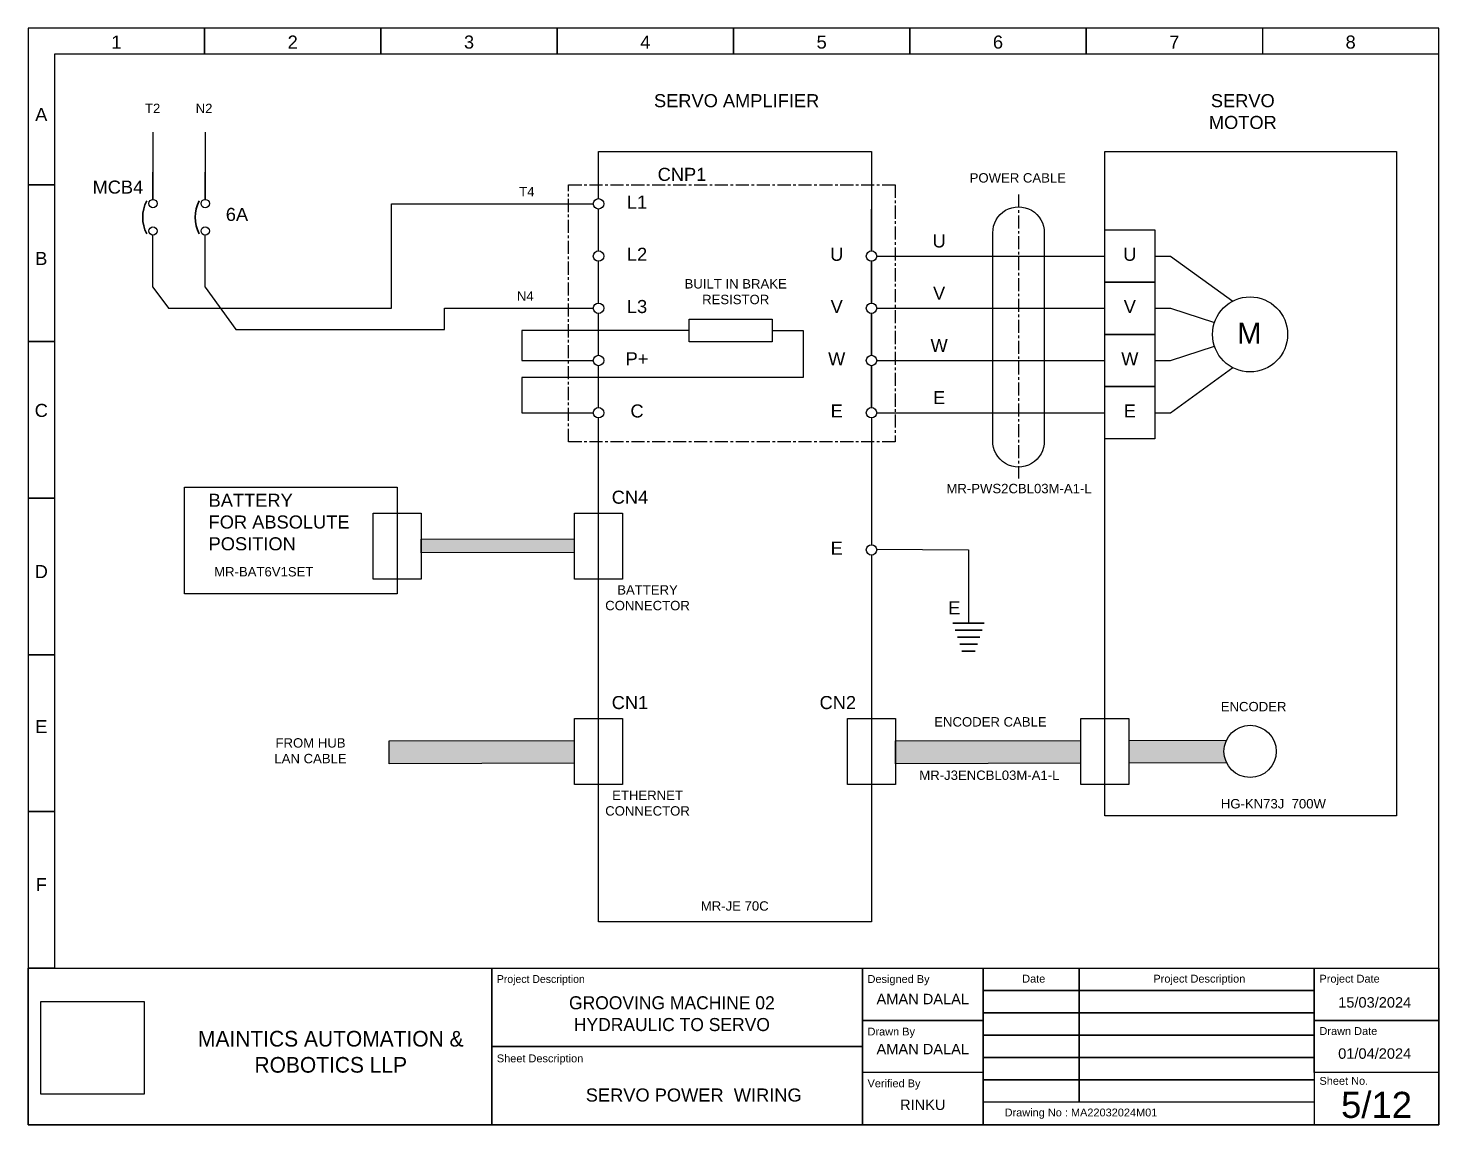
# Model space of a CAD drawing. Header units: millimetres. Extents: x -11 to 5160, y -11 to 2043.
# Drawn here: x 4889.9 to 5159.9, y 1833.2 to 2043.2 of the extents above; entities that cross this region are included whole.
import ezdxf

# ---------------------------------------------------------------- set-up
doc = ezdxf.new("R2010")
doc.units = ezdxf.units.MM
doc.linetypes.add('CENTER', pattern=[2, 1.25, -0.25, 0.25, -0.25])
doc.styles.add('Annotative', font='arial.ttf')
doc.styles.get("Standard").update_dxf_attribs({"font": 'arial.ttf'})
picture_1 = doc.add_image_def('image1.jpg', size_in_pixel=(150, 135))

msp = doc.modelspace()

# ---------------------------------------------------------------- hatches: boundary and pattern name
h = msp.add_hatch(color=256)
h.dxf.hatch_style = 1
h.paths.add_polyline_path([(4994.475, 1945.476), (4965.117, 1945.379), (4965.117, 1942.759), (4994.475, 1942.856)])
h = msp.add_hatch(color=256)
h.dxf.hatch_style = 1
h.paths.add_polyline_path([(4994.475, 1906.834), (4958.988, 1906.736), (4958.988, 1902.392), (4994.475, 1902.489)])
at = {"ltscale": 2}
h = msp.add_hatch(color=256, dxfattribs=at)
h.dxf.hatch_style = 1
h.paths.add_polyline_path([(5091.363, 1906.834), (5055.907, 1906.736), (5055.907, 1902.392), (5091.363, 1902.489)])
h.paths.add_polyline_path([(5118.784, 1904.741, -0.1126439), (5119.279, 1906.91), (5100.552, 1906.859), (5100.552, 1902.514), (5119.282, 1902.566, -0.1130183)])

# ---------------------------------------------------------------- linework, layer by layer
for p, q in [((4923.652, 2043.235), (4923.652, 2038.235)), ((4923.652, 2038.235), (4923.652, 2043.235)), ((4957.402, 2043.235), (4957.402, 2038.235)), ((4957.402, 2038.235), (4957.402, 2043.235)), ((4991.152, 2043.235), (4991.152, 2038.235)), ((4991.152, 2038.235), (4991.152, 2043.235)), ((5024.902, 2043.235), (5024.902, 2038.235)), ((5024.902, 2038.235), (5024.902, 2043.235)), ((5058.652, 2043.235), (5058.652, 2038.235)), ((5058.652, 2038.235), (5058.652, 2043.235)), ((5092.402, 2043.235), (5092.402, 2038.235)), ((5092.402, 2038.235), (5092.402, 2043.235)), ((5126.152, 2043.235), (5126.152, 2038.235)), ((5159.902, 2038.235), (4894.902, 2038.235)), ((4894.902, 2038.235), (4894.902, 1863.235)), ((4894.902, 2013.235), (4889.902, 2013.235)), ((4889.902, 2013.235), (4894.902, 2013.235)), ((4894.902, 1983.235), (4889.902, 1983.235)), ((4889.902, 1983.235), (4894.902, 1983.235)), ((4894.902, 1953.235), (4889.902, 1953.235)), ((4889.902, 1953.235), (4894.902, 1953.235)), ((5066.907, 1929.326), (5072.907, 1929.326)), ((5072.907, 1929.326), (5066.907, 1929.326)), ((5067.345, 1927.968), (5072.469, 1927.968)), ((5072.469, 1927.968), (5067.345, 1927.968)), ((5067.772, 1926.645), (5072.042, 1926.645)), ((5072.042, 1926.645), (5067.772, 1926.645)), ((5068.21, 1925.288), (5071.603, 1925.288)), ((5071.603, 1925.288), (5068.21, 1925.288)), ((4894.902, 1923.235), (4889.902, 1923.235)), ((4889.902, 1923.235), (4894.902, 1923.235)), ((5068.637, 1923.965), (5071.176, 1923.965)), ((5071.176, 1923.965), (5068.637, 1923.965)), ((4894.902, 1893.235), (4889.902, 1893.235)), ((4889.902, 1893.235), (4894.902, 1893.235)), ((4894.902, 1863.235), (4889.902, 1863.235))]:
    msp.add_line(p, q)
for p, q in [((4913.787, 2023.339), (4913.787, 2015.651)), ((4923.787, 2023.339), (4923.787, 2015.651)), ((4913.787, 2015.651), (4913.787, 2010.454)), ((4913.787, 2010.454), (4913.787, 2015.651)), ((4923.787, 2015.651), (4923.787, 2010.454)), ((4923.787, 2010.454), (4923.787, 2015.651)), ((4913.787, 1993.644), (4913.787, 2003.6)), ((4923.787, 1993.644), (4923.787, 2003.6)), ((5052.313, 1999.6), (5095.958, 1999.6)), ((5052.313, 1989.6), (5095.958, 1989.6)), ((5052.313, 1979.6), (5095.958, 1979.6)), ((5052.313, 1969.6), (5095.958, 1969.6))]:
    msp.add_line(p, q, dxfattribs=at)
at = {"linetype": 'CENTER', "ltscale": 2}
msp.add_line((5079.463, 2011.392), (5079.463, 1956.991), dxfattribs=at)
for points in [[(4889.902, 1833.235), (5159.902, 1833.235), (5159.902, 2043.235), (4889.902, 2043.235)], [(5016.394, 1987.512), (5032.282, 1987.512), (5032.282, 1983.152), (5016.394, 1983.152)], [(4919.808, 1955.354), (4960.523, 1955.354), (4960.523, 1934.884), (4919.808, 1934.884)], [(4889.902, 1863.235), (4889.902, 1863.235), (4889.902, 1833.235), (4889.902, 1833.235)], [(4889.902, 1863.235), (4978.617, 1863.235), (4978.617, 1833.235), (4889.902, 1833.235)], [(4978.617, 1863.235), (5049.571, 1863.235), (5049.571, 1848.235), (4978.617, 1848.235)], [(5049.571, 1863.235), (5072.688, 1863.235), (5072.688, 1833.235), (5049.571, 1833.235)], [(5049.571, 1863.235), (5072.688, 1863.235), (5072.688, 1853.235), (5049.571, 1853.235)], [(5072.688, 1863.235), (5136.076, 1863.235), (5136.076, 1858.955), (5072.688, 1858.955)], [(5136.076, 1863.235), (5159.902, 1863.235), (5159.902, 1853.235), (5136.076, 1853.235)], [(5072.688, 1858.955), (5136.076, 1858.955), (5136.076, 1854.675), (5072.688, 1854.675)], [(5049.571, 1853.235), (5072.688, 1853.235), (5072.688, 1843.235), (5049.571, 1843.235)], [(5072.688, 1854.675), (5136.076, 1854.675), (5136.076, 1850.395), (5072.688, 1850.395)], [(5136.076, 1853.235), (5159.902, 1853.235), (5159.902, 1843.235), (5136.076, 1843.235)], [(5072.688, 1850.395), (5136.076, 1850.395), (5136.076, 1846.115), (5072.688, 1846.115)], [(4978.617, 1848.235), (5049.571, 1848.235), (5049.571, 1833.235), (4978.617, 1833.235)], [(5072.688, 1846.115), (5136.076, 1846.115), (5136.076, 1841.835), (5072.688, 1841.835)], [(5072.688, 1841.835), (5136.076, 1841.835), (5136.076, 1837.555), (5072.688, 1837.555)]]:
    msp.add_lwpolyline(points, close=True)
at = {"ltscale": 2}
for points in [[(4999.069, 2010.6), (4999.069, 2019.6), (5051.313, 2019.6), (5051.313, 2000.6)], [(4913.787, 1993.644), (4916.726, 1989.598), (4959.408, 1989.598), (4959.408, 2009.6), (4998.069, 2009.6)], [(4999.069, 2000.6), (4999.069, 2008.6)], [(5051.313, 2000.6), (5051.313, 2008.6)], [(4999.069, 1990.6), (4999.069, 1998.6)], [(5051.313, 1998.6), (5051.313, 1990.6)], [(5051.313, 1990.6), (5051.313, 1998.6)], [(5105.561, 1999.6), (5108.561, 1999.6), (5120.448, 1990.964)], [(4923.787, 1993.644), (4929.664, 1985.553), (4969.584, 1985.553), (4969.584, 1989.6), (4998.069, 1989.6)], [(4999.069, 1980.6), (4999.069, 1988.6)], [(5051.313, 1988.6), (5051.313, 1980.6)], [(5051.313, 1980.6), (5051.313, 1988.6)], [(5105.561, 1989.6), (5108.561, 1989.6), (5116.967, 1986.869)], [(5105.561, 1979.6), (5108.561, 1979.6), (5116.967, 1982.331)], [(4999.069, 1970.6), (4999.069, 1978.6)], [(5051.313, 1978.6), (5051.313, 1970.6)], [(5051.313, 1970.6), (5051.313, 1978.6)], [(5105.561, 1969.6), (5108.561, 1969.6), (5120.448, 1978.237)], [(5051.313, 1942.321), (5051.313, 1872.123), (4999.069, 1872.123), (4999.069, 1968.6)], [(5051.313, 1968.6), (5051.313, 1944.321)], [(4994.484, 1942.856), (4965.117, 1942.759), (4965.117, 1945.379), (4994.484, 1945.476)], [(5052.299, 1943.486), (5069.907, 1943.321), (5069.907, 1929.326)], [(4994.444, 1902.489), (4958.988, 1902.392), (4958.988, 1906.736), (4994.444, 1906.834)], [(5091.363, 1902.489), (5055.907, 1902.392), (5055.907, 1906.736), (5091.363, 1906.834)], [(5100.552, 1906.859), (5119.279, 1906.91)], [(5119.282, 1902.566), (5100.552, 1902.514)]]:
    msp.add_lwpolyline(points, dxfattribs=at)
for points in [[(5095.958, 2019.6), (5151.784, 2019.6), (5151.784, 1892.414), (5095.958, 1892.414)], [(5095.958, 2004.6), (5105.561, 2004.6), (5105.561, 1994.6), (5095.958, 1994.6)], [(5095.958, 1994.6), (5105.561, 1994.6), (5105.561, 1984.6), (5095.958, 1984.6)], [(5095.958, 1984.6), (5105.561, 1984.6), (5105.561, 1974.6), (5095.958, 1974.6)], [(5095.958, 1974.6), (5105.561, 1974.6), (5105.561, 1964.6), (5095.958, 1964.6)], [(4955.929, 1950.392), (4965.117, 1950.392), (4965.117, 1937.745), (4955.929, 1937.745)], [(4994.475, 1950.392), (5003.664, 1950.392), (5003.664, 1937.745), (4994.475, 1937.745)], [(4994.475, 1911.065), (5003.664, 1911.065), (5003.664, 1898.418), (4994.475, 1898.418)], [(5046.718, 1911.065), (5055.907, 1911.065), (5055.907, 1898.418), (5046.718, 1898.418)], [(5091.363, 1911.065), (5100.552, 1911.065), (5100.552, 1898.418), (5091.363, 1898.418)]]:
    msp.add_lwpolyline(points, close=True, dxfattribs=at)
at = {"linetype": 'CENTER', "ltscale": 2}
msp.add_lwpolyline([(4993.344, 2013.256), (5055.846, 2013.256), (5055.846, 1964.028), (4993.344, 1964.028)], close=True, dxfattribs=at)
at = {"ltscale": 2}
msp.add_lwpolyline([(5074.547, 2004.022, -1.0193489), (5084.379, 2004.022), (5084.379, 1964.266, -1.0345625), (5074.547, 1964.266)], format="xyb", close=True, dxfattribs=at)
for points in [[(5016.394, 1985.332), (4984.398, 1985.332), (4984.398, 1979.6), (4998.069, 1979.6)], [(5032.282, 1985.332), (5038.213, 1985.332), (5038.213, 1976.349), (4984.398, 1976.349), (4984.398, 1969.6), (4998.069, 1969.6)], [(5159.902, 1863.235), (5159.902, 1833.235), (4889.902, 1833.235), (4889.902, 1863.235)], [(4894.902, 1863.235), (5159.902, 1863.235)], [(5091.071, 1833.235), (5072.688, 1833.235), (5072.688, 1863.235), (5091.071, 1863.235), (5091.071, 1837.555)], [(5091.071, 1837.555), (5091.071, 1863.235), (5136.076, 1863.235), (5136.076, 1833.235), (5091.071, 1833.235)]]:
    msp.add_lwpolyline(points)
for centre in [(4913.787, 2009.654), (4923.787, 2009.654), (4913.787, 2004.4), (4923.787, 2004.4)]:
    msp.add_circle(centre, 0.8)
for centre, radius in [((4999.069, 2009.6), 1), ((4999.069, 1999.6), 1), ((5051.313, 1999.6), 1), ((4999.069, 1989.6), 1), ((5051.313, 1989.6), 1), ((5123.784, 1984.6), 7.185), ((4999.069, 1979.6), 1), ((5051.313, 1979.6), 1), ((4999.069, 1969.6), 1), ((5051.313, 1969.6), 1), ((5051.313, 1943.321), 1), ((5123.784, 1904.741), 5)]:
    msp.add_circle(centre, radius, dxfattribs=at)
at = {"lineweight": 35}
for centre in [(4918.516, 2007.027), (4928.563, 2007.027)]:
    msp.add_arc(centre, 6.704, 151.99069, 208.00931, dxfattribs=at)

# ---------------------------------------------------------------- texts
at = {"attachment_point": 1, "style": 'Annotative'}
for s, insert, char_height, width in [('\\pxqc;1', (4889.902, 2041.829), 2.5, 33.75), ('\\pxqc;2', (4923.652, 2041.829), 2.5, 33.75), ('\\pxqc;3', (4957.402, 2041.829), 2.5, 33.75), ('\\pxqc;4', (4991.152, 2041.829), 2.5, 33.75), ('\\pxqc;5', (5024.902, 2041.829), 2.5, 33.75), ('\\pxqc;6', (5058.652, 2041.829), 2.5, 33.75), ('\\pxqc;7', (5092.402, 2041.829), 2.5, 33.75), ('\\pxqc;8', (5126.152, 2041.829), 2.5, 33.75), ('\\pxqc;A', (4889.902, 2027.955), 2.5, 5), ('\\pxqc;T2', (4910.686, 2028.772), 1.8, 6.05548), ('\\pxqc;N2', (4920.535, 2028.772), 1.8, 6.05548), ('MCB4', (4902.217, 2014.058), 2.5, 8.44248), ('\\pxqc;T4', (4982.319, 2012.832), 1.8, 6.05548), ('\\pxt0;6A', (4927.725, 2008.823), 2.5, 8.44248), ('\\pxqc;B', (4889.902, 2000.387), 2.5, 5), ('\\pxqc;N4', (4982.019, 1992.832), 1.8, 6.05548), ('\\pxqc;C', (4889.902, 1971.293), 2.5, 5), ('\\pxqc;D', (4889.902, 1940.425), 2.5, 5), ('E', (5065.992, 1933.476), 2.5, 4.52353), ('\\pxqc;E', (4889.902, 1910.734), 2.5, 5), ('\\pxqc;F', (4889.902, 1880.481), 2.5, 5), ('Designed By', (5050.559, 1861.903), 1.5, 22.12958), ('\\pxqc;Date', (5073.675, 1861.969), 1.5, 17.39528), ('\\pxqc;Project Description', (5092.058, 1861.969), 1.5, 44.01766), ('Project Date', (5137.063, 1861.969), 1.5, 22.83874), ('\\pxqc;AMAN DALAL', (5049.571, 1858.322), 2, 23.11684), ('\\pxqc;15/03/2024', (5136.076, 1857.675), 2, 23.11684), ('Drawn By', (5050.559, 1851.839), 1.5, 22.12958), ('Drawn Date', (5137.063, 1851.943), 1.5, 22.83874), ('\\pxqc;AMAN DALAL', (5049.571, 1848.738), 2, 23.11684), ('\\pxqc;01/04/2024', (5136.076, 1847.881), 2, 23.11684), ('Sheet Description', (4979.604, 1846.704), 1.5, 34.98019), ('Verified By', (5050.559, 1841.924), 1.5, 22.12958), ('Sheet No.', (5137.063, 1842.397), 1.5, 22.83874), ('\\pxqc;SERVO POWER  WIRING', (4978.617, 1840.19), 2.5, 77.34131), ('\\pxqc;5/12', (5136.076, 1839.55), 5, 23.82599), ('\\pxqc;RINKU', (5049.571, 1838.074), 2, 23.11684), ('Drawing No : MA22032024M01', (5076.799, 1836.343), 1.5, 44.01766)]:
    msp.add_mtext(s, dxfattribs=dict(at, insert=insert, char_height=char_height, width=width))
at = {"attachment_point": 1}
for s, width, heights, insert, char_height in [('\\pxqc;SERVO AMPLIFIER', 30.85552, [0], (5010.069, 2030.607), 2.5), ('\\pxqc;SERVO\\PMOTOR', 30.85552, [0], (5106.957, 2030.607), 2.5), ('CNP1', 8.87525, [0], (5010.383, 2016.495), 2.5), ('\\pxqc;POWER CABLE', 30.43604, [0], (5064.105, 2015.472), 1.8), ('\\pxqc;L1', 8.87525, [0], (5002, 2011.185), 2.5), ('\\pxqc;U', 8.87525, [0], (5059.824, 2003.74), 2.5), ('\\pxqc;L2', 8.87525, [0], (5002, 2001.185), 2.5), ('\\pxqc;U', 8.87525, [0], (5040.222, 2001.185), 2.5), ('\\pxqc;U', 8.87525, [0], (5096.325, 2001.185), 2.5), ('\\pxqc;BUILT IN BRAKE\\PRESISTOR', 22.54448, [0], (5014.047, 1995.185), 1.8), ('\\pxqc;V', 8.87525, [0], (5059.824, 1993.74), 2.5), ('\\pxqc;L3', 8.87525, [0], (5002, 1991.185), 2.5), ('\\pxqc;V', 8.87525, [0], (5040.222, 1991.185), 2.5), ('\\pxqc;V', 8.87525, [0], (5096.325, 1991.185), 2.5), ('\\pxqc;M', 8.87525, [0], (5119.188, 1986.845), 4), ('\\pxqc;W', 8.87525, [0], (5059.824, 1983.74), 2.5), ('\\pxqc;P+', 8.87525, [0], (5002, 1981.185), 2.5), ('\\pxqc;W', 8.87525, [0], (5040.222, 1981.185), 2.5), ('\\pxqc;W', 8.87525, [0], (5096.325, 1981.185), 2.5), ('\\pxqc;E', 8.87525, [0], (5059.824, 1973.74), 2.5), ('\\pxqc;C', 8.87525, [0], (5002, 1971.185), 2.5), ('\\pxqc;E', 8.87525, [0], (5040.222, 1971.185), 2.5), ('\\pxqc;E', 8.87525, [0], (5096.325, 1971.185), 2.5), ('\\pxqc;MR-PWS2CBL03M-A1-L', 30.43604, [1.863], (5064.341, 1955.979), 1.8), ('BATTERY\\PFOR ABSOLUTE POSITION', 31.72834, [0], (4924.435, 1954.085), 2.5), ('CN4', 8.87525, [0], (5001.592, 1954.672), 2.5), ('\\pxqc;E', 8.87525, [0], (5040.222, 1944.906), 2.5), ('\\pxqc;MR-BAT6V1SET', 22.54448, [0], (4923.717, 1940.046), 1.8), ('\\pxqc;BATTERY\\PCONNECTOR', 22.54448, [0], (4997.173, 1936.574), 1.8), ('CN1', 8.87525, [0], (5001.592, 1915.345), 2.5), ('CN2', 8.87525, [0], (5041.378, 1915.345), 2.5), ('\\pxqc;ENCODER', 30.43604, [0], (5109.239, 1914.215), 1.8), ('\\pxqc;ENCODER CABLE', 30.43604, [0], (5058.863, 1911.302), 1.8), ('\\pxqc;FROM HUB\\PLAN CABLE', 22.54448, [0], (4932.666, 1907.268), 1.8), ('\\pxqc;MR-J3ENCBL03M-A1-L', 30.43604, [0], (5058.662, 1901.079), 1.8), ('\\pxqc;ETHERNET\\PCONNECTOR', 22.54448, [0], (4997.173, 1897.246), 1.8), ('\\pxqc;HG-KN73J  700W', 30.43604, [0], (5113.021, 1895.617), 1.8), ('\\pxqc;MR-JE 70C', 30.43604, [0], (5009.922, 1876.04), 1.8), ('{\\Ftxt|c0;Project Description}', 34.98019, [0], (4979.604, 1861.903), 1.5), ('\\pxqc;{\\Ftxt|c0;GROOVING MACHINE 02\\PHYDRAULIC TO SERVO}', 66.4073, [0], (4979.903, 1857.852), 2.5), ('\\pxqc;{\\Ftxt|c0;MAINTICS AUTOMATION &\\PROBOTICS LLP}', 66.55986, [0], (4914.534, 1851.22), 3)]:
    msp.add_mtext_dynamic_manual_height_columns(s, width=width, gutter_width=12.5, heights=heights, dxfattribs=dict(at, insert=insert, char_height=char_height))

# ---------------------------------------------------------------- pictures from other files: only their frames are drawn
image = msp.add_image(picture_1, insert=(4892.326, 1839.074), size_in_units=(19.751, 17.776))
image.dxf.flags = 7

doc.saveas('drawing.dxf')
